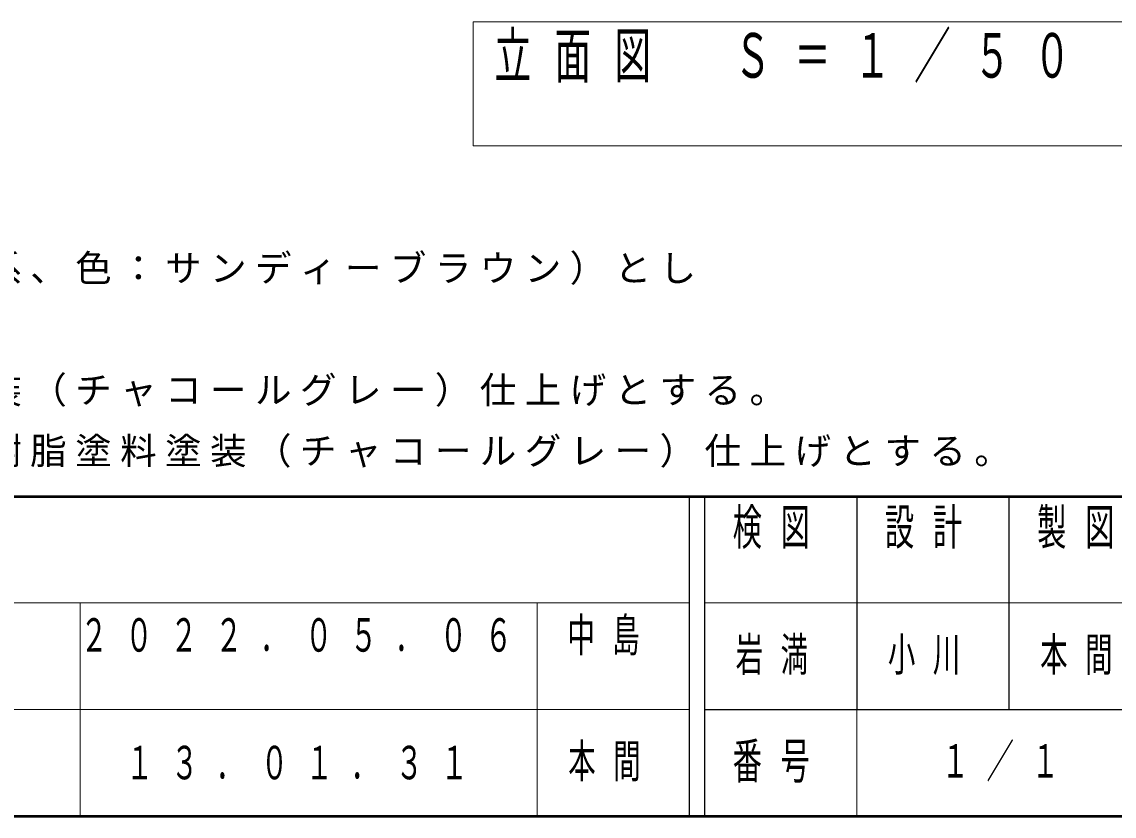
# Model space of a CAD drawing. Units: millimetres on the paper, scale 1:50. Extents: x -365 to 10, y -38 to 257.
# Drawn here: x -282.3 to -210.6, y 0 to 52.2 of the extents above; entities that cross this region are included whole.
import ezdxf

# ---------------------------------------------------------------- set-up
doc = ezdxf.new("R2010")
doc.units = ezdxf.units.MM
doc.layers.add('LY_1', color=7, linetype='Continuous', lineweight=25)
doc.layers.add('LY_2', color=7, linetype='Continuous', lineweight=13)
doc.styles.add('ＭＳ ゴシック', font='')
doc.styles.get('ＭＳ ゴシック').set_extended_font_data('MS Gothic')

msp = doc.modelspace()

# ---------------------------------------------------------------- linework, layer by layer
at = {"layer": 'LY_1', "lineweight": 13}
for p, q in [((-252.691, 52.163), (-252.691, 44.03)), ((-209.891, 52.163), (-252.691, 52.163)), ((-252.691, 44.03), (-209.891, 44.03))]:
    msp.add_line(p, q, dxfattribs=at)
at = {"layer": 'LY_2', "lineweight": 50}
for p, q in [((-365, 21), (0, 21)), ((-365, 0), (0, 0))]:
    msp.add_line(p, q, dxfattribs=at)
at = {"layer": 'LY_2', "color": 211, "lineweight": 25}
for p, q in [((-238.5, 21), (-238.5, 0)), ((-237.5, 21), (-237.5, 0)), ((-227.5, 21), (-227.5, 7)), ((-217.5, 21), (-217.5, 7)), ((-237.5, 7), (0, 7))]:
    msp.add_line(p, q, dxfattribs=at)
at = {"layer": 'LY_2'}
for p, q in [((-365, 14), (-238.5, 14)), ((-278.5, 14), (-278.5, 0)), ((-248.5, 14), (-248.5, 0)), ((-237.5, 14), (-182.5, 14)), ((-365, 7), (-238.5, 7)), ((-227.5, 7), (-227.5, 0))]:
    msp.add_line(p, q, dxfattribs=at)

# ---------------------------------------------------------------- texts
at = {"layer": 'LY_1', "style": 'ＭＳ ゴシック'}
for s, insert, char_height, attachment_point in [('\\T1.64;\\W0.6;立面図\u3000Ｓ＝１／５０', (-251.291, 51.43), 2.933, 1), ('\\T1.23;柱化粧板は、木粉入り再生プラスチック（ポリプロピレン系、色：サンディーブラウン）とし', (-361.515, 34.88), 1.76, 7), ('\\T1.23;鋼材部は、電気亜鉛メッキ処理の上、ポリエステル粉体塗装（チャコールグレー）仕上げとする。', (-361.515, 26.88), 1.76, 7), ('\\T1.23;鋳鉄は、ＦＣＤ４５０とし、亜鉛溶射処理の上、ウレタン樹脂塗料塗装（チャコールグレー）仕上げとする。', (-361.515, 22.88), 1.76, 7), ('\\T1.64;\\W0.6;２０２２．０５．０６', (-278.5, 13), 2.199, 1), ('\\T1.64;\\W0.6;中島', (-246.5, 13), 2.199, 1), ('\\T1.64;\\W0.6;岩満', (-232.5, 10.5), 2.199, 5), ('\\T1.64;\\W0.6;小川', (-222.5, 10.5), 2.199, 5), ('\\T1.64;\\W0.6;本間', (-212.5, 10.5), 2.199, 5), ('\\T1.64;\\W0.6;本間', (-243.5, 3.5), 2.199, 5), ('\\T1.64;\\W0.6;１／１', (-217.5, 3.5), 2.199, 5), ('\\T1.64;\\W0.6;１３．０１．３１', (-275.5, 3.5), 2.199, 4)]:
    msp.add_mtext(s, dxfattribs=dict(at, insert=insert, char_height=char_height, attachment_point=attachment_point))
at = {"layer": 'LY_2', "color": 4, "char_height": 2.346, "style": 'ＭＳ ゴシック'}
for s, insert, attachment_point in [('\\T1.64;\\W0.6;検図', (-232.5, 20.167), 2), ('\\T1.64;\\W0.6;設計', (-222.5, 20.167), 2), ('\\T1.64;\\W0.6;製図', (-212.5, 20.167), 2), ('\\T1.64;\\W0.6;番号', (-232.5, 3.5), 5)]:
    msp.add_mtext(s, dxfattribs=dict(at, insert=insert, attachment_point=attachment_point))

doc.saveas('drawing.dxf')
